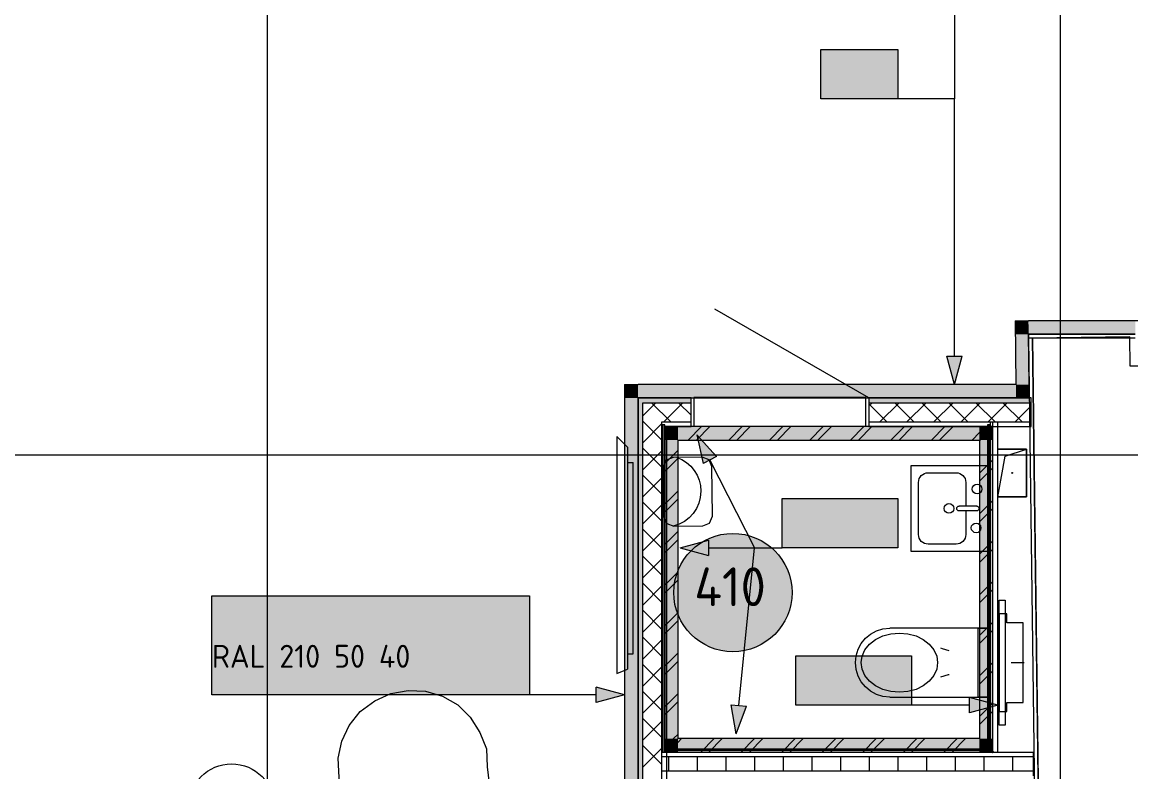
# Model space of a CAD drawing. Header units: millimetres. Extents: x 0 to 1189, y 0 to 841.
# Drawn here: x 320.8 to 378.8, y 354.3 to 393.5 of the extents above; entities that cross this region are included whole.
import ezdxf

# ---------------------------------------------------------------- set-up
doc = ezdxf.new("R2010")
doc.units = ezdxf.units.MM

msp = doc.modelspace()

# ---------------------------------------------------------------- hatches: boundary and pattern name
at = {"true_color": 0xffffff}
h = msp.add_hatch(color=7, dxfattribs=at)
h.dxf.hatch_style = 2
h.paths.add_polyline_path([(362.622554, 392.07237), (366.66356, 392.07237), (366.66356, 389.484366), (362.622554, 389.484366)])
h = msp.add_hatch(color=7, dxfattribs=at)
h.dxf.hatch_style = 2
h.paths.add_polyline_path([(362.622554, 392.07237), (366.66356, 392.07237), (366.66356, 389.484366), (362.622554, 389.484366)])
at = {"true_color": 0x0077b0}
h = msp.add_hatch(color=144, dxfattribs=at)
h.paths.add_polyline_path([(363.835057, 390.676603), (363.835057, 391.483583), (363.805567, 391.640266), (363.716545, 391.771317), (363.587906, 391.85772), (363.431567, 391.887072), (363.275091, 391.85772), (363.143833, 391.771317), (363.056396, 391.640266), (363.028078, 391.483583), (363.028078, 390.676603), (363.056396, 390.520265), (363.143833, 390.391625), (363.275091, 390.302604), (363.431567, 390.273114), (363.587906, 390.302604), (363.716545, 390.391625), (363.805567, 390.520265)])
h.paths.add_polyline_path([(364.035699, 390.676603), (364.024546, 390.555948), (363.99112, 390.443922), (363.935473, 390.340887), (363.857657, 390.247207), (363.765888, 390.169907), (363.663835, 390.115397), (363.552171, 390.083108), (363.431567, 390.072471), (363.309835, 390.083108), (363.198127, 390.115397), (363.095929, 390.169907), (363.002722, 390.247207), (362.924992, 390.340887), (362.869534, 390.443922), (362.836298, 390.555948), (362.82523, 390.676603), (362.82523, 391.483583), (362.836298, 391.605315), (362.869534, 391.717022), (362.924992, 391.819221), (363.002722, 391.912428), (363.095929, 391.990244), (363.198127, 392.045891), (363.309835, 392.079317), (363.431567, 392.090471), (363.552223, 392.07936), (363.664249, 392.046236), (363.767283, 391.991407), (363.860964, 391.915184), (363.936868, 391.821546), (363.991533, 391.7184), (364.024597, 391.605746), (364.035699, 391.483583)])
h = msp.add_hatch(color=144, dxfattribs=at)
h.paths.add_polyline_path([(363.835057, 390.676603), (363.835057, 391.483583), (363.805567, 391.640266), (363.716545, 391.771317), (363.587906, 391.85772), (363.431567, 391.887072), (363.275091, 391.85772), (363.143833, 391.771317), (363.056396, 391.640266), (363.028078, 391.483583), (363.028078, 390.676603), (363.056396, 390.520265), (363.143833, 390.391625), (363.275091, 390.302604), (363.431567, 390.273114), (363.587906, 390.302604), (363.716545, 390.391625), (363.805567, 390.520265)])
h.paths.add_polyline_path([(364.035699, 390.676603), (364.024546, 390.555948), (363.99112, 390.443922), (363.935473, 390.340887), (363.857657, 390.247207), (363.765888, 390.169907), (363.663835, 390.115397), (363.552171, 390.083108), (363.431567, 390.072471), (363.309835, 390.083108), (363.198127, 390.115397), (363.095929, 390.169907), (363.002722, 390.247207), (362.924992, 390.340887), (362.869534, 390.443922), (362.836298, 390.555948), (362.82523, 390.676603), (362.82523, 391.483583), (362.836298, 391.605315), (362.869534, 391.717022), (362.924992, 391.819221), (363.002722, 391.912428), (363.095929, 391.990244), (363.198127, 392.045891), (363.309835, 392.079317), (363.431567, 392.090471), (363.552223, 392.07936), (363.664249, 392.046236), (363.767283, 391.991407), (363.860964, 391.915184), (363.936868, 391.821546), (363.991533, 391.7184), (364.024597, 391.605746), (364.035699, 391.483583)])
h = msp.add_hatch(color=144, dxfattribs=at)
h.dxf.hatch_style = 2
h.paths.add_polyline_path([(366.258176, 391.745961), (366.026666, 391.514451), (365.956111, 391.483583), (365.879974, 391.50887), (365.854687, 391.585006), (365.882799, 391.655562), (366.27802, 392.050783), (366.31881, 392.080135), (366.3596, 392.090471), (366.435737, 392.064908), (366.461024, 391.988496), (366.461024, 390.171139), (366.435737, 390.09638), (366.3596, 390.072471), (366.283463, 390.09638), (366.258176, 390.171139)])
h = msp.add_hatch(color=144, dxfattribs=at)
h.dxf.hatch_style = 2
h.paths.add_polyline_path([(366.258176, 391.745961), (366.026666, 391.514451), (365.956111, 391.483583), (365.879974, 391.50887), (365.854687, 391.585006), (365.882799, 391.655562), (366.27802, 392.050783), (366.31881, 392.080135), (366.3596, 392.090471), (366.435737, 392.064908), (366.461024, 391.988496), (366.461024, 390.171139), (366.435737, 390.09638), (366.3596, 390.072471), (366.283463, 390.09638), (366.258176, 390.171139)])
h = msp.add_hatch(color=144, dxfattribs=at)
h.dxf.hatch_style = 2
h.paths.add_polyline_path([(365.348597, 390.574629), (364.541618, 390.574629), (364.465481, 390.600191), (364.440194, 390.676603), (364.465481, 390.75274), (364.541618, 390.778027), (365.348597, 390.778027), (365.424734, 390.75274), (365.450021, 390.676603), (365.424734, 390.600191)])
h = msp.add_hatch(color=144, dxfattribs=at)
h.dxf.hatch_style = 2
h.paths.add_polyline_path([(365.348597, 390.574629), (364.541618, 390.574629), (364.465481, 390.600191), (364.440194, 390.676603), (364.465481, 390.75274), (364.541618, 390.778027), (365.348597, 390.778027), (365.424734, 390.75274), (365.450021, 390.676603), (365.424734, 390.600191)])
at = {"true_color": 0xf1d696}
h = msp.add_hatch(color=41, dxfattribs=at)
h.dxf.hatch_style = 2
h.paths.add_polyline_path([(372.79157, 377.871348), (373.491571, 377.871348), (373.500571, 377.171347)])
h = msp.add_hatch(color=41, dxfattribs=at)
h.dxf.hatch_style = 2
h.paths.add_polyline_path([(373.500571, 377.171347), (372.80057, 377.171347), (372.79157, 377.871348)])
h = msp.add_hatch(color=41, dxfattribs=at)
h.dxf.hatch_style = 2
h.paths.add_polyline_path([(379.076579, 377.871348), (379.076579, 377.171347), (373.500571, 377.171347), (373.491571, 377.871348)])
h = msp.add_hatch(color=41, dxfattribs=at)
h.dxf.hatch_style = 2
h.paths.add_polyline_path([(372.80057, 377.171347), (373.500571, 377.171347), (373.532571, 374.541343), (372.83257, 374.541343)])
at = {"true_color": 0x0077b0}
h = msp.add_hatch(color=144, dxfattribs=at)
h.dxf.hatch_style = 2
h.paths.add_polyline_path([(369.617565, 374.541343), (369.217564, 376.034345), (370.017565, 376.034345)])
at = {"true_color": 0x008080}
h = msp.add_hatch(color=136, dxfattribs=at)
h.dxf.hatch_style = 2
h.paths.add_polyline_path([(352.362538, 374.541343), (353.062539, 374.541343), (353.062539, 373.841342)])
h = msp.add_hatch(color=136, dxfattribs=at)
h.dxf.hatch_style = 2
h.paths.add_polyline_path([(352.362538, 373.841342), (352.362538, 374.541343), (353.062539, 373.841342)])
at = {"true_color": 0xf1d696}
h = msp.add_hatch(color=41, dxfattribs=at)
h.dxf.hatch_style = 2
h.paths.add_polyline_path([(372.83257, 374.541343), (372.84057, 373.841342), (353.062539, 373.841342), (353.062539, 374.541343)])
h = msp.add_hatch(color=41, dxfattribs=at)
h.dxf.hatch_style = 2
h.paths.add_polyline_path([(372.83257, 374.541343), (373.532571, 374.541343), (373.540571, 373.841342)])
h = msp.add_hatch(color=41, dxfattribs=at)
h.dxf.hatch_style = 2
h.paths.add_polyline_path([(373.540571, 373.841342), (372.84057, 373.841342), (372.83257, 374.541343)])
at = {"true_color": 0x008080}
h = msp.add_hatch(color=136, dxfattribs=at)
h.dxf.hatch_style = 2
h.paths.add_polyline_path([(352.362538, 373.841342), (353.062539, 373.841342), (353.062539, 294.03222), (352.362538, 294.03222)])
h = msp.add_hatch(color=7)
h.dxf.hatch_style = 2
h.paths.add_polyline_path([(353.062539, 373.841342), (355.837544, 373.841342), (355.837544, 373.591341), (353.062539, 373.591341)])
h = msp.add_hatch(color=7)
h.dxf.hatch_style = 2
h.paths.add_polyline_path([(353.31254, 351.314307), (353.062539, 351.314307), (353.062539, 373.591341), (353.31254, 373.591341)])
h = msp.add_hatch(color=7)
h.dxf.hatch_style = 2
h.paths.add_polyline_path([(365.137558, 373.841342), (373.540571, 373.841342), (373.543571, 373.591341), (365.137558, 373.591341)])
at = {"true_color": 0xcccccc}
h = msp.add_hatch(color=254, dxfattribs=at)
h.dxf.hatch_style = 2
h.paths.add_polyline_path([(355.162543, 371.641338), (354.462542, 371.641338), (354.462542, 372.34134)])
h = msp.add_hatch(color=254, dxfattribs=at)
h.dxf.hatch_style = 2
h.paths.add_polyline_path([(355.162543, 372.34134), (355.162543, 371.641338), (354.462542, 372.34134)])
h = msp.add_hatch(color=254, dxfattribs=at)
h.dxf.hatch_style = 2
h.paths.add_polyline_path([(355.162543, 371.641338), (355.162543, 372.34134), (370.926567, 372.34134), (370.926567, 371.641338)])
at = {"true_color": 0x0077b0}
h = msp.add_hatch(color=144, dxfattribs=at)
h.dxf.hatch_style = 2
h.paths.add_polyline_path([(356.142544, 371.921339), (357.175546, 370.772337), (356.462545, 370.409337)])
at = {"true_color": 0x7b6544}
h = msp.add_hatch(color=37, dxfattribs=at)
h.dxf.hatch_style = 2
h.paths.add_polyline_path([(370.926567, 371.641338), (370.926567, 372.34134), (371.626568, 372.34134)])
h = msp.add_hatch(color=37, dxfattribs=at)
h.dxf.hatch_style = 2
h.paths.add_polyline_path([(370.926567, 371.641338), (371.626568, 372.34134), (371.626568, 371.641338)])
at = {"true_color": 0xcccccc}
h = msp.add_hatch(color=254, dxfattribs=at)
h.dxf.hatch_style = 2
h.paths.add_polyline_path([(355.162543, 356.022315), (354.462542, 356.022315), (354.462542, 371.641338), (355.162543, 371.641338)])
at = {"true_color": 0x7b6544}
h = msp.add_hatch(color=37, dxfattribs=at)
h.dxf.hatch_style = 2
h.paths.add_polyline_path([(370.926567, 371.641338), (371.626568, 371.641338), (371.626568, 356.022315), (370.926567, 356.022315)])
at = {"true_color": 0xffffff}
h = msp.add_hatch(color=7, dxfattribs=at)
h.dxf.hatch_style = 2
h.paths.add_polyline_path([(360.597551, 368.583334), (366.65756, 368.583334), (366.65756, 365.99533), (360.597551, 365.99533)])
h = msp.add_hatch(color=7, dxfattribs=at)
h.dxf.hatch_style = 2
h.paths.add_polyline_path([(360.597551, 368.583334), (366.65756, 368.583334), (366.65756, 365.99533), (360.597551, 365.99533)])
h = msp.add_hatch(color=7, dxfattribs=at)
h.dxf.hatch_style = 2
h.paths.add_polyline_path([(360.597551, 368.583334), (366.65756, 368.583334), (366.65756, 365.99533), (360.597551, 365.99533)])
at = {"true_color": 0x0077b0}
h = msp.add_hatch(color=144, dxfattribs=at)
h.dxf.hatch_style = 2
h.paths.add_polyline_path([(360.901705, 368.602475), (361.912083, 368.602475), (361.985808, 368.576913), (362.01075, 368.500501), (362.01075, 366.683144), (361.985808, 366.608385), (361.912083, 366.584476), (361.835671, 366.608385), (361.810108, 366.683144), (361.810108, 368.399077), (361.003129, 368.399077), (361.003129, 366.683144), (360.977842, 366.608385), (360.901705, 366.584476), (360.825569, 366.608385), (360.800282, 366.683144), (360.800282, 368.500501), (360.825569, 368.576913)])
h = msp.add_hatch(color=144, dxfattribs=at)
h.dxf.hatch_style = 2
h.paths.add_polyline_path([(360.901705, 368.602475), (361.912083, 368.602475), (361.985808, 368.576913), (362.01075, 368.500501), (362.01075, 366.683144), (361.985808, 366.608385), (361.912083, 366.584476), (361.835671, 366.608385), (361.810108, 366.683144), (361.810108, 368.399077), (361.003129, 368.399077), (361.003129, 366.683144), (360.977842, 366.608385), (360.901705, 366.584476), (360.825569, 366.608385), (360.800282, 366.683144), (360.800282, 368.500501), (360.825569, 368.576913)])
h = msp.add_hatch(color=144, dxfattribs=at)
h.dxf.hatch_style = 2
h.paths.add_polyline_path([(360.901705, 368.602475), (361.912083, 368.602475), (361.985808, 368.576913), (362.01075, 368.500501), (362.01075, 366.683144), (361.985808, 366.608385), (361.912083, 366.584476), (361.835671, 366.608385), (361.810108, 366.683144), (361.810108, 368.399077), (361.003129, 368.399077), (361.003129, 366.683144), (360.977842, 366.608385), (360.901705, 366.584476), (360.825569, 366.608385), (360.800282, 366.683144), (360.800282, 368.500501), (360.825569, 368.576913)])
h = msp.add_hatch(color=144, dxfattribs=at)
h.dxf.hatch_style = 2
h.paths.add_polyline_path([(362.415586, 366.683144), (362.415586, 368.500501), (362.440873, 368.576913), (362.51701, 368.602475), (362.593146, 368.576913), (362.618433, 368.500501), (362.618433, 367.794945), (363.425412, 367.794945), (363.425412, 368.500501), (363.450975, 368.576913), (363.527387, 368.602475), (363.601112, 368.576913), (363.626055, 368.500501), (363.626055, 366.683144), (363.601112, 366.608385), (363.527387, 366.584476), (363.450975, 366.608385), (363.425412, 366.683144), (363.425412, 367.592098), (362.618433, 367.592098), (362.618433, 366.683144), (362.593146, 366.608385), (362.51701, 366.584476), (362.440873, 366.608385)])
h = msp.add_hatch(color=144, dxfattribs=at)
h.dxf.hatch_style = 2
h.paths.add_polyline_path([(362.415586, 366.683144), (362.415586, 368.500501), (362.440873, 368.576913), (362.51701, 368.602475), (362.593146, 368.576913), (362.618433, 368.500501), (362.618433, 367.794945), (363.425412, 367.794945), (363.425412, 368.500501), (363.450975, 368.576913), (363.527387, 368.602475), (363.601112, 368.576913), (363.626055, 368.500501), (363.626055, 366.683144), (363.601112, 366.608385), (363.527387, 366.584476), (363.450975, 366.608385), (363.425412, 366.683144), (363.425412, 367.592098), (362.618433, 367.592098), (362.618433, 366.683144), (362.593146, 366.608385), (362.51701, 366.584476), (362.440873, 366.608385)])
h = msp.add_hatch(color=144, dxfattribs=at)
h.dxf.hatch_style = 2
h.paths.add_polyline_path([(362.415586, 366.683144), (362.415586, 368.500501), (362.440873, 368.576913), (362.51701, 368.602475), (362.593146, 368.576913), (362.618433, 368.500501), (362.618433, 367.794945), (363.425412, 367.794945), (363.425412, 368.500501), (363.450975, 368.576913), (363.527387, 368.602475), (363.601112, 368.576913), (363.626055, 368.500501), (363.626055, 366.683144), (363.601112, 366.608385), (363.527387, 366.584476), (363.450975, 366.608385), (363.425412, 366.683144), (363.425412, 367.592098), (362.618433, 367.592098), (362.618433, 366.683144), (362.593146, 366.608385), (362.51701, 366.584476), (362.440873, 366.608385)])
h = msp.add_hatch(color=144, dxfattribs=at)
h.dxf.hatch_style = 2
h.paths.add_polyline_path([(365.950637, 368.602475), (366.05107, 368.593441), (366.14432, 368.566164), (366.229612, 368.520387), (366.306171, 368.455852), (366.371136, 368.377769), (366.417861, 368.292141), (366.446085, 368.198659), (366.45555, 368.097011), (366.432399, 367.952799), (366.362946, 367.806521), (365.727946, 366.785119), (366.354126, 366.785119), (366.430263, 366.759556), (366.45555, 366.683144), (366.430263, 366.608385), (366.354126, 366.584476), (365.547147, 366.584476), (365.471011, 366.608385), (365.445724, 366.683144), (365.46226, 366.742675), (366.201991, 367.930544), (366.239956, 368.012951), (366.252703, 368.097011), (366.231205, 368.213938), (366.165059, 368.311434), (366.067563, 368.37758), (365.950637, 368.399077), (365.865939, 368.383247), (365.785272, 368.335687), (365.708326, 368.256295), (365.63479, 368.144967), (365.59841, 368.109413), (365.547147, 368.097011), (365.471011, 368.122574), (365.445724, 368.198986), (365.453992, 368.238122), (365.556087, 368.397604), (365.672549, 368.511456), (365.803893, 368.579729)])
h = msp.add_hatch(color=144, dxfattribs=at)
h.dxf.hatch_style = 2
h.paths.add_polyline_path([(365.950637, 368.602475), (366.05107, 368.593441), (366.14432, 368.566164), (366.229612, 368.520387), (366.306171, 368.455852), (366.371136, 368.377769), (366.417861, 368.292141), (366.446085, 368.198659), (366.45555, 368.097011), (366.432399, 367.952799), (366.362946, 367.806521), (365.727946, 366.785119), (366.354126, 366.785119), (366.430263, 366.759556), (366.45555, 366.683144), (366.430263, 366.608385), (366.354126, 366.584476), (365.547147, 366.584476), (365.471011, 366.608385), (365.445724, 366.683144), (365.46226, 366.742675), (366.201991, 367.930544), (366.239956, 368.012951), (366.252703, 368.097011), (366.231205, 368.213938), (366.165059, 368.311434), (366.067563, 368.37758), (365.950637, 368.399077), (365.865939, 368.383247), (365.785272, 368.335687), (365.708326, 368.256295), (365.63479, 368.144967), (365.59841, 368.109413), (365.547147, 368.097011), (365.471011, 368.122574), (365.445724, 368.198986), (365.453992, 368.238122), (365.556087, 368.397604), (365.672549, 368.511456), (365.803893, 368.579729)])
h = msp.add_hatch(color=144, dxfattribs=at)
h.dxf.hatch_style = 2
h.paths.add_polyline_path([(365.950637, 368.602475), (366.05107, 368.593441), (366.14432, 368.566164), (366.229612, 368.520387), (366.306171, 368.455852), (366.371136, 368.377769), (366.417861, 368.292141), (366.446085, 368.198659), (366.45555, 368.097011), (366.432399, 367.952799), (366.362946, 367.806521), (365.727946, 366.785119), (366.354126, 366.785119), (366.430263, 366.759556), (366.45555, 366.683144), (366.430263, 366.608385), (366.354126, 366.584476), (365.547147, 366.584476), (365.471011, 366.608385), (365.445724, 366.683144), (365.46226, 366.742675), (366.201991, 367.930544), (366.239956, 368.012951), (366.252703, 368.097011), (366.231205, 368.213938), (366.165059, 368.311434), (366.067563, 368.37758), (365.950637, 368.399077), (365.865939, 368.383247), (365.785272, 368.335687), (365.708326, 368.256295), (365.63479, 368.144967), (365.59841, 368.109413), (365.547147, 368.097011), (365.471011, 368.122574), (365.445724, 368.198986), (365.453992, 368.238122), (365.556087, 368.397604), (365.672549, 368.511456), (365.803893, 368.579729)])
h = msp.add_hatch(color=144, dxfattribs=at)
h.dxf.hatch_style = 2
h.paths.add_polyline_path([(364.939293, 367.086633), (364.132314, 367.086633), (364.056177, 367.112196), (364.03089, 367.188608), (364.056177, 367.264745), (364.132314, 367.290032), (364.939293, 367.290032), (365.01543, 367.264745), (365.040717, 367.188608), (365.01543, 367.112196)])
h = msp.add_hatch(color=144, dxfattribs=at)
h.dxf.hatch_style = 2
h.paths.add_polyline_path([(364.939293, 367.086633), (364.132314, 367.086633), (364.056177, 367.112196), (364.03089, 367.188608), (364.056177, 367.264745), (364.132314, 367.290032), (364.939293, 367.290032), (365.01543, 367.264745), (365.040717, 367.188608), (365.01543, 367.112196)])
h = msp.add_hatch(color=144, dxfattribs=at)
h.dxf.hatch_style = 2
h.paths.add_polyline_path([(364.939293, 367.086633), (364.132314, 367.086633), (364.056177, 367.112196), (364.03089, 367.188608), (364.056177, 367.264745), (364.132314, 367.290032), (364.939293, 367.290032), (365.01543, 367.264745), (365.040717, 367.188608), (365.01543, 367.112196)])
at = {"true_color": 0xffffff}
h = msp.add_hatch(color=7, dxfattribs=at)
edge = h.paths.add_edge_path()
edge.add_arc((358.027047, 363.661826), 3.093505, 0, 360)
at = {"true_color": 0x0077b0}
h = msp.add_hatch(color=144, dxfattribs=at)
h.dxf.hatch_style = 2
h.paths.add_polyline_path([(355.262543, 365.99533), (356.754545, 366.39533), (356.754545, 365.595329)])
at = {"true_color": 0xffffff}
h = msp.add_hatch(color=7, dxfattribs=at)
h.dxf.hatch_style = 2
h.paths.add_polyline_path([(330.764505, 363.491326), (347.384531, 363.491326), (347.384531, 358.315318), (330.764505, 358.315318)])
at = {"true_color": 0x0077b0}
h = msp.add_hatch(color=144, dxfattribs=at)
h.paths.add_polyline_path([(344.15072, 362.094486), (344.15072, 362.901465), (344.12123, 363.058148), (344.032209, 363.1892), (343.903569, 363.275603), (343.74723, 363.304955), (343.590754, 363.275603), (343.459496, 363.1892), (343.372059, 363.058148), (343.343741, 362.901465), (343.343741, 362.094486), (343.372059, 361.938148), (343.459496, 361.809508), (343.590754, 361.720487), (343.74723, 361.690997), (343.903569, 361.720487), (344.032209, 361.809508), (344.12123, 361.938148)])
h.paths.add_polyline_path([(344.351362, 362.094486), (344.340209, 361.97383), (344.306783, 361.861804), (344.251136, 361.75877), (344.17332, 361.665089), (344.081551, 361.58779), (343.979499, 361.53328), (343.867834, 361.500991), (343.74723, 361.490354), (343.625498, 361.500991), (343.513791, 361.53328), (343.411592, 361.58779), (343.318385, 361.665089), (343.240655, 361.75877), (343.185197, 361.861804), (343.151961, 361.97383), (343.140893, 362.094486), (343.140893, 362.901465), (343.151961, 363.023198), (343.185197, 363.134905), (343.240655, 363.237104), (343.318385, 363.330311), (343.411592, 363.408127), (343.513791, 363.463774), (343.625498, 363.4972), (343.74723, 363.508353), (343.867886, 363.497243), (343.979912, 363.464118), (344.082946, 363.40929), (344.176627, 363.333067), (344.252531, 363.239429), (344.307196, 363.136283), (344.34026, 363.023628), (344.351362, 362.901465)])
h = msp.add_hatch(color=144, dxfattribs=at)
h.dxf.hatch_style = 2
h.paths.add_polyline_path([(346.675432, 363.508353), (346.775865, 363.499319), (346.869115, 363.472042), (346.954407, 363.426265), (347.030965, 363.36173), (347.095931, 363.283647), (347.142655, 363.198019), (347.170879, 363.104537), (347.180345, 363.002889), (347.157194, 362.858677), (347.087741, 362.712399), (346.452741, 361.690997), (347.078921, 361.690997), (347.155058, 361.665434), (347.180345, 361.589022), (347.155058, 361.514263), (347.078921, 361.490354), (346.271942, 361.490354), (346.195805, 361.514263), (346.170518, 361.589022), (346.187055, 361.648553), (346.926786, 362.836422), (346.964751, 362.918829), (346.977498, 363.002889), (346.956, 363.119816), (346.889854, 363.217312), (346.792358, 363.283458), (346.675432, 363.304955), (346.590734, 363.289125), (346.510067, 363.241565), (346.433121, 363.162173), (346.359585, 363.050845), (346.323205, 363.015291), (346.271942, 363.002889), (346.195805, 363.028452), (346.170518, 363.104864), (346.178787, 363.144), (346.280882, 363.303482), (346.397343, 363.417334), (346.528688, 363.485607)])
h = msp.add_hatch(color=144, dxfattribs=at)
h.dxf.hatch_style = 2
h.paths.add_polyline_path([(345.664344, 361.992511), (344.857365, 361.992511), (344.781228, 362.018074), (344.755941, 362.094486), (344.781228, 362.170623), (344.857365, 362.19591), (345.664344, 362.19591), (345.740481, 362.170623), (345.765768, 362.094486), (345.740481, 362.018074)])
at = {"true_color": 0xffffff}
h = msp.add_hatch(color=7, dxfattribs=at)
h.dxf.hatch_style = 2
h.paths.add_polyline_path([(361.314552, 360.361321), (367.374561, 360.361321), (367.374561, 357.773317), (361.314552, 357.773317)])
at = {"true_color": 0x0077b0}
h = msp.add_hatch(color=144, dxfattribs=at)
h.dxf.hatch_style = 2
h.paths.add_polyline_path([(361.617846, 360.379208), (362.628223, 360.379208), (362.701948, 360.353645), (362.726891, 360.277233), (362.726891, 358.459876), (362.701948, 358.385118), (362.628223, 358.361209), (362.551811, 358.385118), (362.526248, 358.459876), (362.526248, 360.175809), (361.719269, 360.175809), (361.719269, 358.459876), (361.693982, 358.385118), (361.617846, 358.361209), (361.541709, 358.385118), (361.516422, 358.459876), (361.516422, 360.277233), (361.541709, 360.353645)])
h = msp.add_hatch(color=144, dxfattribs=at)
h.dxf.hatch_style = 2
h.paths.add_polyline_path([(363.131726, 358.459876), (363.131726, 360.277233), (363.157013, 360.353645), (363.23315, 360.379208), (363.309287, 360.353645), (363.334574, 360.277233), (363.334574, 359.571677), (364.141553, 359.571677), (364.141553, 360.277233), (364.167115, 360.353645), (364.243528, 360.379208), (364.317253, 360.353645), (364.342195, 360.277233), (364.342195, 358.459876), (364.317253, 358.385118), (364.243528, 358.361209), (364.167115, 358.385118), (364.141553, 358.459876), (364.141553, 359.36883), (363.334574, 359.36883), (363.334574, 358.459876), (363.309287, 358.385118), (363.23315, 358.361209), (363.157013, 358.385118)])
h = msp.add_hatch(color=144, dxfattribs=at)
h.dxf.hatch_style = 2
h.paths.add_polyline_path([(366.161864, 359.470254), (366.161864, 360.277233), (366.187151, 360.353645), (366.263288, 360.379208), (366.968843, 360.379208), (367.04498, 360.353645), (367.070267, 360.277233), (367.04498, 360.201303), (366.968843, 360.175809), (366.364711, 360.175809), (366.364711, 359.571677), (366.666777, 359.571677), (366.76721, 359.562643), (366.86046, 359.535366), (366.945752, 359.489589), (367.022311, 359.425054), (367.087277, 359.345739), (367.134001, 359.259758), (367.162225, 359.166853), (367.17169, 359.066764), (367.17169, 358.866122), (367.162225, 358.764483), (367.134001, 358.67106), (367.087277, 358.585596), (367.022311, 358.507832), (366.94459, 358.443297), (366.859427, 358.39752), (366.766823, 358.370243), (366.666777, 358.361209), (366.263288, 358.361209), (366.187151, 358.385118), (366.161864, 358.459876), (366.187151, 358.536288), (366.263288, 358.561851), (366.666777, 358.561851), (366.783704, 358.584658), (366.8812, 358.651699), (366.947346, 358.748575), (366.968843, 358.866122), (366.968843, 359.066764), (366.947346, 359.183691), (366.8812, 359.281187), (366.783704, 359.347333), (366.666777, 359.36883), (366.263288, 359.36883), (366.187151, 359.394117)])
h = msp.add_hatch(color=144, dxfattribs=at)
h.dxf.hatch_style = 2
h.paths.add_polyline_path([(352.362538, 358.315318), (350.869536, 357.915318), (350.869536, 358.715319)])
h = msp.add_hatch(color=144, dxfattribs=at)
h.dxf.hatch_style = 2
h.paths.add_polyline_path([(365.655433, 358.863366), (364.848454, 358.863366), (364.772318, 358.888928), (364.747031, 358.965341), (364.772318, 359.041477), (364.848454, 359.066764), (365.655433, 359.066764), (365.73157, 359.041477), (365.756857, 358.965341), (365.73157, 358.888928)])
h = msp.add_hatch(color=144, dxfattribs=at)
h.dxf.hatch_style = 2
h.paths.add_polyline_path([(371.896568, 357.773317), (370.404566, 357.373317), (370.404566, 358.173318)])
h = msp.add_hatch(color=144, dxfattribs=at)
h.dxf.hatch_style = 2
h.paths.add_polyline_path([(358.193547, 356.272315), (357.942547, 357.797317), (358.738548, 357.718317)])
at = {"true_color": 0xcccccc}
h = msp.add_hatch(color=254, dxfattribs=at)
h.dxf.hatch_style = 2
h.paths.add_polyline_path([(354.462542, 356.022315), (355.162543, 356.022315), (354.462542, 355.322314)])
h = msp.add_hatch(color=254, dxfattribs=at)
h.dxf.hatch_style = 2
h.paths.add_polyline_path([(355.162543, 356.022315), (355.162543, 355.322314), (354.462542, 355.322314)])
h = msp.add_hatch(color=254, dxfattribs=at)
h.dxf.hatch_style = 2
h.paths.add_polyline_path([(370.926567, 356.022315), (370.926567, 355.322314), (355.162543, 355.322314), (355.162543, 356.022315)])
h = msp.add_hatch(color=254, dxfattribs=at)
h.dxf.hatch_style = 2
h.paths.add_polyline_path([(370.926567, 356.022315), (371.626568, 356.022315), (371.626568, 355.322314)])
h = msp.add_hatch(color=254, dxfattribs=at)
h.dxf.hatch_style = 2
h.paths.add_polyline_path([(370.926567, 355.322314), (370.926567, 356.022315), (371.626568, 355.322314)])
h = msp.add_hatch(color=7)
h.dxf.hatch_style = 2
h.paths.add_polyline_path([(371.569606, 355.368276), (371.550646, 355.322314), (371.569606, 355.276352), (371.615568, 355.257392), (371.66153, 355.276352), (371.686489, 355.328314), (371.66753, 355.374276), (371.621568, 355.393235)])
h = msp.add_hatch(color=7)
h.dxf.hatch_style = 2
h.paths.add_polyline_path([(371.575606, 355.374276), (371.556646, 355.328314), (371.575606, 355.282352), (371.621568, 355.263392), (371.66753, 355.282352), (371.691489, 355.333314), (371.67253, 355.379276), (371.626568, 355.398235)])

# ---------------------------------------------------------------- linework, layer by layer
at = {"color": 7, "lineweight": 0}
for points in [[(333.67251, 238.825136), (333.67251, 718.345868)], [(375.172573, 238.825136), (375.172573, 501.006536)], [(365.137558, 373.841342), (357.083546, 378.491349)], [(372.79157, 377.871348), (373.491571, 377.871348)], [(372.79157, 377.871348), (372.83257, 374.541343)], [(379.77658, 377.871348), (373.491571, 377.871348)], [(379.076579, 377.171347), (373.500571, 377.171347)], [(373.500571, 377.171347), (373.500571, 376.971347)], [(373.532571, 374.541343), (373.500571, 377.171347)], [(373.500571, 377.171347), (379.076579, 377.171347)], [(379.076579, 376.971347), (373.500571, 376.971347)], [(373.700571, 376.970347), (373.500571, 376.968347)], [(373.500571, 376.968347), (374.588572, 293.132219)], [(378.799579, 377.037347), (373.700571, 376.970347)], [(374.788573, 293.135219), (373.700571, 376.970347)], [(373.700571, 376.970347), (374.548572, 311.594247)], [(378.819579, 375.504344), (378.799579, 377.037347)], [(434.867664, 375.504344), (378.819579, 375.504344)], [(352.362538, 374.541343), (353.062539, 374.541343)], [(352.362538, 374.541343), (352.362538, 294.03222)], [(372.83257, 374.541343), (353.062539, 374.541343)], [(373.540571, 373.841342), (373.532571, 374.541343)], [(355.837544, 373.841342), (353.062539, 373.841342)], [(353.062539, 373.841342), (353.062539, 351.314307)], [(353.062539, 294.03222), (353.062539, 373.841342)], [(353.062539, 373.841342), (373.540571, 373.841342)], [(353.31254, 373.591341), (355.837544, 373.591341)], [(353.31254, 351.314307), (353.31254, 373.591341)], [(355.837544, 372.34134), (355.837544, 373.841342)], [(364.987558, 373.871342), (355.987544, 373.871342)], [(355.987544, 373.871342), (355.987544, 372.34134)], [(364.987558, 372.34134), (364.987558, 373.871342)], [(373.640571, 373.841342), (365.137558, 373.841342)], [(365.137558, 373.841342), (365.137558, 372.34134)], [(365.137558, 373.591341), (373.640571, 373.591341)], [(368.471563, 373.871342), (373.540571, 373.871342)], [(373.640571, 372.34134), (373.640571, 373.841342)], [(354.312541, 372.59134), (355.837544, 372.59134)], [(354.312541, 351.314307), (354.312541, 372.59134)], [(354.462542, 372.44134), (354.312541, 372.44134)], [(354.372541, 355.322314), (354.372541, 372.44134)], [(354.462542, 355.472314), (354.462542, 372.44134)], [(365.137558, 372.59134), (373.640571, 372.59134)], [(371.346567, 372.44134), (371.346567, 355.472314)], [(371.496568, 372.44134), (371.346567, 372.44134)], [(371.436567, 355.397314), (371.436567, 372.44134)], [(371.496568, 372.59134), (371.496568, 355.322314)], [(371.626568, 355.322314), (371.626568, 372.59134)], [(371.896568, 355.322314), (371.896568, 372.59134)], [(354.462542, 372.34134), (354.462542, 371.641338)], [(370.926567, 372.34134), (354.462542, 372.34134)], [(354.462542, 372.110339), (354.577542, 372.226339)], [(354.562542, 372.34134), (355.837544, 372.34134)], [(354.562542, 351.314307), (354.562542, 372.34134)], [(354.577542, 372.226339), (354.693542, 372.34134)], [(355.690543, 371.641338), (356.390544, 372.34134)], [(355.987544, 372.34134), (355.837544, 372.34134)], [(356.115544, 371.641338), (356.815545, 372.34134)], [(357.812547, 371.641338), (358.512548, 372.34134)], [(358.236547, 371.641338), (358.936548, 372.34134)], [(359.93355, 371.641338), (360.633551, 372.34134)], [(360.357551, 371.641338), (361.057552, 372.34134)], [(362.054553, 371.641338), (362.754554, 372.34134)], [(362.479554, 371.641338), (363.179555, 372.34134)], [(364.176556, 371.641338), (364.876557, 372.34134)], [(364.600557, 371.641338), (365.300558, 372.34134)], [(365.137558, 372.34134), (364.987558, 372.34134)], [(365.137558, 372.34134), (373.640571, 372.34134)], [(366.29756, 371.641338), (366.997561, 372.34134)], [(366.72156, 371.641338), (367.421561, 372.34134)], [(368.418563, 371.641338), (369.118564, 372.34134)], [(368.843564, 371.641338), (369.543565, 372.34134)], [(370.540566, 371.641338), (370.926567, 372.028339)], [(370.926567, 372.028339), (371.240567, 372.34134)], [(371.626568, 372.34134), (370.926567, 372.34134)], [(370.964567, 371.641338), (371.626568, 372.304339)], [(371.626568, 356.022315), (371.626568, 372.34134)], [(354.462542, 371.641338), (354.462542, 356.022315)], [(355.162543, 371.641338), (370.926567, 371.641338)], [(355.162543, 356.022315), (355.162543, 371.641338)], [(370.926567, 371.604338), (370.964567, 371.641338)], [(370.926567, 371.641338), (370.926567, 356.022315)], [(202.529309, 370.871337), (863.72632, 370.871337)], [(202.529309, 370.871337), (863.72632, 370.871337)], [(354.462542, 370.413337), (355.162543, 371.113338)], [(354.462542, 369.988336), (355.162543, 370.688337)], [(371.896568, 371.171338), (373.39657, 371.171338)], [(373.39657, 371.171338), (371.896568, 371.171338)], [(371.896568, 368.671334), (372.271569, 370.796337)], [(372.271569, 370.796337), (373.39657, 371.171338)], [(373.39657, 371.171338), (373.39657, 368.671334)], [(373.39657, 368.671334), (373.39657, 371.171338)], [(367.356561, 370.312336), (371.346567, 370.312336)], [(367.356561, 365.81233), (367.356561, 370.312336)], [(367.356561, 365.81233), (367.356561, 370.312336)], [(367.356561, 370.312336), (371.346567, 370.312336)], [(370.926567, 369.907336), (371.626568, 370.607337)], [(370.926567, 369.483335), (371.626568, 370.183336)], [(367.737562, 369.423335), (367.747865, 369.525841), (367.777421, 369.621257), (367.824205, 369.707556), (367.886187, 369.782711), (367.961341, 369.844693), (368.04764, 369.891476), (368.143057, 369.921033), (368.245563, 369.931336)], [(368.245563, 369.931336), (369.705565, 369.931336)], [(369.705565, 369.931336), (369.807784, 369.921033), (369.903065, 369.891476), (369.989347, 369.844693), (370.064565, 369.782711), (370.126659, 369.707556), (370.173566, 369.621257), (370.203222, 369.525841), (370.213566, 369.423335)], [(372.621569, 369.921336), (372.646569, 369.946336), (372.671569, 369.921336)], [(372.671569, 369.921336), (372.646569, 369.896336), (372.621569, 369.921336)], [(372.622569, 369.928336), (372.646569, 369.946336), (372.659569, 369.943336)], [(372.646569, 369.896336), (372.622569, 369.915336)], [(372.671569, 369.921336), (372.659569, 369.900336)], [(354.462542, 368.291333), (355.162543, 368.991334)], [(367.737562, 366.701331), (367.737562, 369.423335)], [(370.213566, 369.423335), (370.213566, 368.189333)], [(370.805567, 368.824334), (370.706816, 368.844334), (370.626066, 368.898834), (370.571566, 368.979584), (370.551566, 369.078335), (370.571566, 369.177507), (370.626066, 369.25821), (370.706816, 369.312476), (370.805567, 369.332335)], [(370.805567, 369.332335), (370.904317, 369.312476), (370.985067, 369.25821), (371.039567, 369.177507), (371.059567, 369.078335), (371.039567, 368.979584), (370.985067, 368.898834), (370.904317, 368.844334), (370.805567, 368.824334)], [(354.462542, 367.867333), (355.162543, 368.567334)], [(370.926567, 367.786333), (371.626568, 368.486334)], [(373.39657, 368.671334), (371.896568, 368.671334)], [(371.896568, 368.671334), (373.39657, 368.671334)], [(369.332564, 367.808333), (369.233814, 367.828333), (369.153064, 367.882833), (369.098564, 367.963583), (369.078564, 368.062333), (369.098564, 368.161505), (369.153064, 368.242208), (369.233814, 368.296474), (369.332564, 368.316333)], [(369.332564, 368.316333), (369.431314, 368.296474), (369.512065, 368.242208), (369.566565, 368.161505), (369.586565, 368.062333), (369.566565, 367.963583), (369.512065, 367.882833), (369.431314, 367.828333), (369.332564, 367.808333)], [(369.864565, 367.935333), (369.814768, 367.945333), (369.77444, 367.972583), (369.747424, 368.012958), (369.737565, 368.062333), (369.747424, 368.11213), (369.77444, 368.152458), (369.814768, 368.179474), (369.864565, 368.189333)], [(370.784566, 368.189333), (369.864565, 368.189333)], [(370.784566, 367.935333), (369.864565, 367.935333)], [(370.213566, 367.935333), (370.213566, 366.701331)], [(370.784566, 368.189333), (370.833942, 368.179474), (370.874317, 368.152458), (370.901567, 368.11213), (370.911567, 368.062333), (370.901567, 368.012958), (370.874317, 367.972583), (370.833942, 367.945333), (370.784566, 367.935333)], [(370.926567, 367.361332), (371.626568, 368.061333)], [(370.753566, 366.792331), (370.654816, 366.812331), (370.574066, 366.866831), (370.519566, 366.947581), (370.499566, 367.046331), (370.519566, 367.145503), (370.574066, 367.226207), (370.654816, 367.280472), (370.753566, 367.300332)], [(370.753566, 367.300332), (370.852738, 367.280472), (370.933442, 367.226207), (370.987707, 367.145503), (371.007567, 367.046331), (370.987707, 366.947581), (370.933442, 366.866831), (370.852738, 366.812331), (370.753566, 366.792331)], [(354.462542, 366.17033), (355.162543, 366.870331)], [(354.933542, 363.661326), (354.949513, 363.977708), (354.99639, 364.284942), (355.072616, 364.581474), (355.176636, 364.86575), (355.306895, 365.136215), (355.461836, 365.391315), (355.639904, 365.629497), (355.839544, 365.849205), (356.059199, 366.048885), (356.297314, 366.226985), (356.552333, 366.381948), (356.822701, 366.512221), (357.106862, 366.61625), (357.403261, 366.692481), (357.710341, 366.73936), (358.026547, 366.755331), (358.342929, 366.73936), (358.650163, 366.692481), (358.946695, 366.61625), (359.230971, 366.512221), (359.501436, 366.381948), (359.756536, 366.226985), (359.994717, 366.048885), (360.214425, 365.849205), (360.414106, 365.629497), (360.592205, 365.391315), (360.747169, 365.136215), (360.877442, 364.86575), (360.981471, 364.581474), (361.057702, 364.284942), (361.10458, 363.977708), (361.120552, 363.661326)], [(368.245563, 366.19333), (368.143057, 366.203674), (368.04764, 366.23333), (367.961341, 366.280237), (367.886187, 366.34233), (367.824205, 366.417549), (367.777421, 366.503831), (367.747865, 366.599112), (367.737562, 366.701331)], [(370.213566, 366.701331), (370.203222, 366.599112), (370.173566, 366.503831), (370.126659, 366.417549), (370.064565, 366.34233), (369.989347, 366.280237), (369.903065, 366.23333), (369.807784, 366.203674), (369.705565, 366.19333)], [(354.462542, 365.746329), (355.162543, 366.446331)], [(369.705565, 366.19333), (368.245563, 366.19333)], [(370.926567, 365.664329), (371.626568, 366.36433)], [(371.346567, 365.81233), (367.356561, 365.81233)], [(371.346567, 365.81233), (367.356561, 365.81233)], [(370.926567, 365.240329), (371.626568, 365.94033)], [(354.462542, 364.049327), (355.162543, 364.749328)], [(354.462542, 363.624326), (355.162543, 364.324327)], [(370.926567, 363.543326), (371.626568, 364.243327)], [(370.926567, 363.119325), (371.626568, 363.819327)], [(361.120552, 363.661326), (361.10458, 363.34512), (361.057702, 363.03804), (360.981471, 362.741642), (360.877442, 362.457481), (360.747169, 362.187113), (360.592205, 361.932093), (360.414106, 361.693978), (360.214425, 361.474323), (359.994717, 361.274683), (359.756536, 361.096615), (359.501436, 360.941674), (359.230971, 360.811416), (358.946695, 360.707396), (358.650163, 360.631169), (358.342929, 360.584293), (358.026547, 360.568322), (357.710341, 360.584293), (357.403261, 360.631169), (357.106862, 360.707396), (356.822701, 360.811416), (356.552333, 360.941674), (356.297314, 361.096615), (356.059199, 361.274683), (355.839544, 361.474323), (355.639904, 361.693978), (355.461836, 361.932093), (355.306895, 362.187113), (355.176636, 362.457481), (355.072616, 362.741642), (354.99639, 363.03804), (354.949513, 363.34512), (354.933542, 363.661326)], [(371.962568, 356.722316), (371.962568, 363.272326)], [(371.962568, 363.272326), (372.272569, 363.272326)], [(372.272569, 363.272326), (372.272569, 356.722316)], [(354.462542, 361.927324), (355.162543, 362.627325)], [(354.462542, 361.503323), (355.162543, 362.203324)], [(370.926567, 361.422323), (371.626568, 362.122324)], [(372.362569, 362.547325), (371.962568, 362.547325)], [(371.962568, 362.547325), (371.962568, 357.447317)], [(372.362569, 362.077324), (372.362569, 362.547325)], [(373.21257, 362.077324), (372.362569, 362.077324)], [(373.21257, 357.917318), (373.21257, 362.077324)], [(366.23356, 358.197318), (365.870828, 358.233892), (365.532965, 358.338787), (365.22721, 358.50476), (364.960808, 358.724569), (364.740999, 358.990971), (364.575026, 359.296726), (364.470131, 359.63459), (364.433557, 359.997321), (364.470131, 360.360052), (364.575026, 360.697916), (364.740999, 361.00367), (364.960808, 361.270073), (365.22721, 361.489882), (365.532965, 361.655854), (365.870828, 361.760749), (366.23356, 361.797323)], [(365.871559, 361.394323), (366.29456, 361.508323)], [(371.346567, 361.797323), (366.23356, 361.797323)], [(366.29456, 361.508323), (366.73956, 361.547323)], [(366.73956, 361.547323), (367.184561, 361.508323)], [(367.184561, 361.508323), (367.607562, 361.394323)], [(370.864567, 358.197318), (370.864567, 361.797323)], [(370.864567, 361.797323), (371.346567, 361.797323)], [(370.926567, 360.997322), (371.626568, 361.697323)], [(364.937558, 360.670322), (365.175558, 360.963322)], [(365.175558, 360.963322), (365.492558, 361.209323)], [(365.492558, 361.209323), (365.871559, 361.394323)], [(367.607562, 361.394323), (367.986562, 361.209323)], [(367.986562, 361.209323), (368.303563, 360.963322)], [(368.303563, 360.963322), (368.541563, 360.670322)], [(354.462542, 359.80632), (355.162543, 360.506321)], [(364.739557, 359.997321), (364.789557, 360.342321)], [(364.789557, 360.342321), (364.937558, 360.670322)], [(368.541563, 360.670322), (368.689563, 360.342321)], [(368.689563, 360.342321), (368.739563, 359.997321)], [(368.988564, 360.714322), (368.901564, 360.747322)], [(369.342564, 360.614322), (368.988564, 360.714322)], [(354.462542, 359.38232), (355.162543, 360.082321)], [(364.789557, 359.65232), (364.739557, 359.997321)], [(368.739563, 359.997321), (368.689563, 359.65232)], [(370.926567, 359.30032), (371.626568, 360.000321)], [(372.595569, 359.997321), (373.27557, 359.997321)], [(364.937558, 359.32532), (364.789557, 359.65232)], [(365.175558, 359.031319), (364.937558, 359.32532)], [(368.541563, 359.32532), (368.303563, 359.031319)], [(368.689563, 359.65232), (368.541563, 359.32532)], [(368.901564, 359.24732), (369.315564, 359.37432)], [(369.315564, 359.37432), (369.342564, 359.38032)], [(370.926567, 358.876319), (371.626568, 359.57632)], [(365.492558, 358.785319), (365.175558, 359.031319)], [(365.871559, 358.601319), (365.492558, 358.785319)], [(366.29456, 358.486318), (365.871559, 358.601319)], [(367.607562, 358.601319), (367.184561, 358.486318)], [(367.986562, 358.785319), (367.607562, 358.601319)], [(368.303563, 359.031319), (367.986562, 358.785319)], [(354.462542, 357.685317), (355.162543, 358.385318)], [(354.462542, 357.260317), (355.162543, 357.960318)], [(366.23356, 358.197318), (371.346567, 358.197318)], [(366.73956, 358.447318), (366.29456, 358.486318)], [(367.184561, 358.486318), (366.73956, 358.447318)], [(371.346567, 358.197318), (370.864567, 358.197318)], [(370.926567, 357.179316), (371.626568, 357.879317)], [(370.926567, 356.755316), (371.626568, 357.455317)], [(371.962568, 357.447317), (372.362569, 357.447317)], [(372.362569, 357.917318), (373.21257, 357.917318)], [(372.362569, 357.447317), (372.362569, 357.917318)], [(354.920542, 356.022315), (355.162543, 356.263315)], [(372.272569, 356.722316), (371.962568, 356.722316)], [(354.462542, 355.563314), (354.920542, 356.022315)], [(354.462542, 355.322314), (354.462542, 356.022315)], [(354.644542, 355.322314), (355.162543, 355.839314)], [(355.162543, 355.839314), (355.344543, 356.022315)], [(370.926567, 356.022315), (355.162543, 356.022315)], [(356.342544, 355.322314), (357.042545, 356.022315)], [(356.766545, 355.322314), (357.466546, 356.022315)], [(358.463548, 355.322314), (359.163549, 356.022315)], [(358.887548, 355.322314), (359.587549, 356.022315)], [(360.584551, 355.322314), (361.284552, 356.022315)], [(361.008552, 355.322314), (361.708553, 356.022315)], [(362.705554, 355.322314), (363.405555, 356.022315)], [(363.130555, 355.322314), (363.830556, 356.022315)], [(364.827557, 355.322314), (365.527558, 356.022315)], [(365.251558, 355.322314), (365.951559, 356.022315)], [(366.948561, 355.322314), (367.648562, 356.022315)], [(367.372561, 355.322314), (368.072562, 356.022315)], [(369.069564, 355.322314), (369.769565, 356.022315)], [(369.494565, 355.322314), (370.194566, 356.022315)], [(371.409567, 355.540314), (371.626568, 355.758314)], [(371.626568, 355.322314), (371.626568, 356.022315)], [(354.312541, 355.322314), (373.762571, 355.322314)], [(373.762571, 355.072313), (354.312541, 355.072313)], [(371.346567, 355.472314), (354.462542, 355.472314)], [(354.462542, 355.412314), (354.462542, 355.472314)], [(354.462542, 355.412314), (371.346567, 355.412314)], [(354.462542, 355.322314), (371.626568, 355.322314)], [(354.676542, 354.322312), (354.676542, 355.072313)], [(356.176544, 354.322312), (356.176544, 355.072313)], [(357.676546, 354.322312), (357.676546, 355.072313)], [(359.176549, 354.322312), (359.176549, 355.072313)], [(360.676551, 354.322312), (360.676551, 355.072313)], [(362.176553, 354.322312), (362.176553, 355.072313)], [(363.676556, 354.322312), (363.676556, 355.072313)], [(365.176558, 354.322312), (365.176558, 355.072313)], [(366.67656, 354.322312), (366.67656, 355.072313)], [(368.176562, 354.322312), (368.176562, 355.072313)], [(369.676565, 354.322312), (369.676565, 355.072313)], [(371.176567, 354.322312), (371.176567, 355.072313)], [(371.191567, 355.322314), (371.409567, 355.540314)], [(371.346567, 355.412314), (371.346567, 355.472314)], [(371.346567, 355.322314), (371.346567, 355.397314)], [(371.346567, 355.397314), (371.496568, 355.397314)], [(372.676569, 354.322312), (372.676569, 355.072313)], [(373.762571, 354.072312), (373.762571, 355.322314)], [(373.762571, 354.322312), (354.312541, 354.322312)]]:
    msp.add_lwpolyline(points, dxfattribs=at)
at = {"color": 144, "lineweight": 0, "true_color": 0x0077b0}
for points in [[(369.617565, 408.366395), (369.617565, 389.484366)], [(362.622554, 392.07237), (366.66356, 392.07237)], [(362.622554, 389.484366), (362.622554, 392.07237)], [(362.622554, 392.07237), (366.66356, 392.07237)], [(362.622554, 389.484366), (362.622554, 392.07237)], [(366.66356, 392.07237), (366.66356, 389.484366)], [(366.66356, 392.07237), (366.66356, 389.484366)], [(366.66356, 389.484366), (362.622554, 389.484366)], [(366.66356, 389.484366), (362.622554, 389.484366)], [(369.617565, 389.484366), (366.66356, 389.484366)], [(369.617565, 389.484366), (366.66356, 389.484366)], [(369.617565, 376.034345), (369.617565, 389.484366)], [(369.217564, 376.034345), (370.017565, 376.034345)], [(369.617565, 374.541343), (369.217564, 376.034345)], [(369.617565, 374.541343), (370.017565, 376.034345)], [(356.142544, 371.921339), (357.175546, 370.772337)], [(356.142544, 371.921339), (356.462545, 370.409337)], [(357.175546, 370.772337), (356.462545, 370.409337)], [(356.818545, 370.591337), (359.154549, 365.99533)], [(360.597551, 368.583334), (366.65756, 368.583334)], [(360.597551, 365.99533), (360.597551, 368.583334)], [(360.597551, 368.583334), (366.65756, 368.583334)], [(360.597551, 365.99533), (360.597551, 368.583334)], [(360.597551, 368.583334), (366.65756, 368.583334)], [(360.597551, 365.99533), (360.597551, 368.583334)], [(366.65756, 368.583334), (366.65756, 365.99533)], [(366.65756, 368.583334), (366.65756, 365.99533)], [(366.65756, 368.583334), (366.65756, 365.99533)], [(355.262543, 365.99533), (356.754545, 366.39533)], [(356.754545, 366.39533), (356.754545, 365.595329)], [(355.262543, 365.99533), (356.754545, 365.595329)], [(356.754545, 365.99533), (359.154549, 365.99533)], [(358.340547, 357.758317), (359.154549, 365.99533)], [(359.154549, 365.99533), (360.597551, 365.99533)], [(359.154549, 365.99533), (360.597551, 365.99533)], [(359.154549, 365.99533), (360.597551, 365.99533)], [(366.65756, 365.99533), (360.597551, 365.99533)], [(366.65756, 365.99533), (360.597551, 365.99533)], [(366.65756, 365.99533), (360.597551, 365.99533)], [(330.764505, 363.491326), (347.384531, 363.491326)], [(330.764505, 358.315318), (330.764505, 363.491326)], [(347.384531, 363.491326), (347.384531, 358.315318)], [(361.314552, 360.361321), (367.374561, 360.361321)], [(361.314552, 357.773317), (361.314552, 360.361321)], [(367.374561, 360.361321), (367.374561, 357.773317)], [(350.869536, 357.915318), (350.869536, 358.715319)], [(352.362538, 358.315318), (350.869536, 358.715319)], [(347.384531, 358.315318), (330.764505, 358.315318)], [(349.322534, 358.315318), (347.384531, 358.315318)], [(350.869536, 358.315318), (349.322534, 358.315318)], [(352.362538, 358.315318), (350.869536, 357.915318)], [(370.404566, 357.373317), (370.404566, 358.173318)], [(371.896568, 357.773317), (370.404566, 358.173318)], [(357.942547, 357.797317), (358.738548, 357.718317)], [(358.193547, 356.272315), (357.942547, 357.797317)], [(358.193547, 356.272315), (358.738548, 357.718317)], [(367.374561, 357.773317), (361.314552, 357.773317)], [(368.880564, 357.773317), (367.374561, 357.773317)], [(370.404566, 357.773317), (368.880564, 357.773317)], [(371.896568, 357.773317), (370.404566, 357.373317)]]:
    msp.add_lwpolyline(points, dxfattribs=at)
at = {"color": 250, "lineweight": 0, "true_color": 0x1d1d1d}
for points in [[(353.31454, 372.91434), (353.991541, 373.591341)], [(354.771542, 372.59134), (353.77154, 373.591341)], [(354.405541, 372.59134), (355.405543, 373.591341)], [(355.837544, 372.94034), (355.185543, 373.591341)], [(365.137558, 373.423341), (365.305558, 373.591341)], [(365.719559, 372.59134), (366.71956, 373.591341)], [(367.499561, 372.59134), (366.49956, 373.591341)], [(367.133561, 372.59134), (368.133562, 373.591341)], [(368.913564, 372.59134), (367.913562, 373.591341)], [(368.547563, 372.59134), (369.547565, 373.591341)], [(370.327566, 372.59134), (369.327564, 373.591341)], [(369.962565, 372.59134), (370.962567, 373.591341)], [(371.741568, 372.59134), (370.741566, 373.591341)], [(371.376567, 372.59134), (372.376569, 373.591341)], [(373.15557, 372.59134), (372.155569, 373.591341)], [(366.084559, 372.59134), (365.137558, 373.539341)], [(372.79057, 372.59134), (373.547571, 373.348341)], [(353.31254, 371.498338), (354.312541, 372.49834)], [(353.35654, 372.59134), (353.31454, 372.63334)], [(354.312541, 371.636338), (353.35654, 372.59134)], [(355.819544, 372.59134), (355.837544, 372.60934)], [(354.312541, 370.222336), (353.31254, 371.222338)], [(353.31254, 370.084336), (354.312541, 371.084338)], [(354.312541, 368.808334), (353.31254, 369.808336)], [(353.31254, 368.669334), (354.312541, 369.669335)], [(354.312541, 367.394332), (353.31254, 368.394334)], [(353.31254, 367.255332), (354.312541, 368.255333)], [(354.312541, 365.97933), (353.31254, 366.979331)], [(353.31254, 365.84133), (354.312541, 366.841331)], [(354.312541, 364.565328), (353.31254, 365.565329)], [(353.31254, 364.427327), (354.312541, 365.427329)], [(354.312541, 363.151326), (353.31254, 364.151327)], [(353.31254, 363.012325), (354.312541, 364.012327)], [(354.312541, 361.737323), (353.31254, 362.737325)], [(353.31254, 361.598323), (354.312541, 362.598325)], [(354.312541, 360.323321), (353.31254, 361.323323)], [(353.31254, 360.184321), (354.312541, 361.184323)], [(354.312541, 358.908319), (353.31254, 359.908321)], [(353.31254, 358.770319), (354.312541, 359.77032)], [(354.312541, 357.494317), (353.31254, 358.494318)], [(353.31254, 357.356317), (354.312541, 358.356318)], [(354.312541, 356.080315), (353.31254, 357.080316)], [(353.31254, 355.941314), (354.312541, 356.941316)], [(354.312541, 354.666313), (353.31254, 355.666314)], [(353.31254, 354.527312), (354.312541, 355.527314)]]:
    msp.add_lwpolyline(points, dxfattribs=at)
at = {"color": 253, "lineweight": 0, "true_color": 0x999999}
for points in [[(351.946538, 371.827339), (351.946538, 359.42732)], [(351.946538, 371.827339), (352.512539, 371.261338)], [(352.512539, 371.261338), (352.512539, 359.66132)], [(354.894542, 370.733337), (354.542542, 370.583337)], [(356.422545, 370.748337), (354.894542, 370.733337)], [(355.086542, 370.734337), (355.357867, 370.61603), (355.602825, 370.459696), (355.818391, 370.269588), (356.001544, 370.049961), (356.149259, 369.805068), (356.258513, 369.539163), (356.326283, 369.256501), (356.349544, 368.961334), (356.32215, 368.640963), (356.242701, 368.336552), (356.115298, 368.053282), (355.944044, 367.796333), (355.73304, 367.570883), (355.486387, 367.382113), (355.208187, 367.235203), (354.902542, 367.135332)], [(356.777545, 370.605337), (356.422545, 370.748337)], [(352.512539, 370.461337), (352.812539, 370.461337)], [(352.812539, 360.461321), (352.812539, 370.461337)], [(354.542542, 370.583337), (354.399541, 370.228336)], [(354.399541, 370.228336), (354.424541, 367.630332)], [(356.927545, 370.252336), (356.777545, 370.605337)], [(356.953545, 367.655332), (356.927545, 370.252336)], [(354.424541, 367.630332), (354.574542, 367.278332)], [(354.574542, 367.278332), (354.929542, 367.135332)], [(356.458545, 367.150332), (356.810545, 367.300332)], [(356.810545, 367.300332), (356.953545, 367.655332)], [(354.929542, 367.135332), (356.458545, 367.150332)], [(352.512539, 360.461321), (352.812539, 360.461321)], [(351.946538, 359.42732), (352.512539, 359.66132)], [(340.12052, 358.380318), (341.031521, 358.546318)], [(341.031521, 358.546318), (341.949522, 358.511318)], [(341.949522, 358.511318), (342.826524, 358.241318)], [(338.516517, 357.449317), (339.292518, 357.999318)], [(339.292518, 357.999318), (340.12052, 358.380318)], [(342.826524, 358.241318), (343.631525, 357.783317)], [(337.947516, 356.703316), (338.516517, 357.449317)], [(343.631525, 357.783317), (344.286526, 357.150316)], [(344.286526, 357.150316), (344.791527, 356.341315)], [(337.567516, 355.884314), (337.947516, 356.703316)], [(344.791527, 356.341315), (345.126527, 355.481314)], [(337.376515, 354.993313), (337.567516, 355.884314)], [(345.126527, 355.481314), (345.169527, 354.551312)], [(337.491516, 352.605309), (337.376515, 354.993313)], [(345.169527, 354.551312), (345.454528, 352.214309)]]:
    msp.add_lwpolyline(points, dxfattribs=at)
msp.add_circle((331.796507, 352.451309), 2.250003, dxfattribs=at)

# ---------------------------------------------------------------- texts
at = {"color": 7, "insert": (356.006452, 364.981236), "char_height": 2.026853, "attachment_point": 1}
msp.add_mtext('{\\fGOSTCommon|b0|i0|c0;410}', dxfattribs=at)
at = {"color": 144, "true_color": 0x0077b0, "insert": (330.764789, 360.931337), "char_height": 1.2, "attachment_point": 1}
msp.add_mtext('{\\fGOSTCommon|b0|i0|c0;RAL 210 50 40}', dxfattribs=at)

doc.saveas('drawing.dxf')
